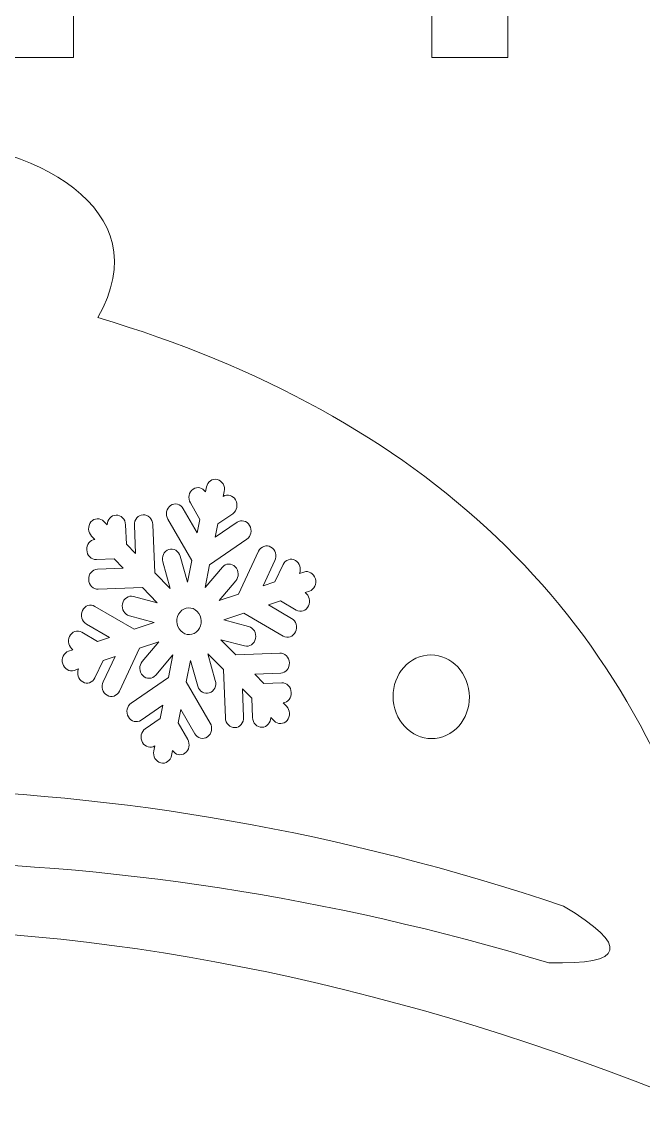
# Model space of a CAD drawing. Header units: centimetres. Extents: x -36.4 to 36.4, y -33.4 to 34.3.
# Drawn here: x 20.07 to 26.61, y -32.71 to -21.13 of the extents above; entities that cross this region are included whole.
import ezdxf

# ---------------------------------------------------------------- set-up
doc = ezdxf.new("R2010")
doc.units = ezdxf.units.CM
doc.header["$MEASUREMENT"] = 0
doc.layers.add('layer 1', color=7, linetype='Continuous')

msp = doc.modelspace()

# ---------------------------------------------------------------- linework, layer by layer
at = {"layer": 'layer 1', "color": 177, "lineweight": 9}
msp.add_open_spline([(-29.8982, -9.902), (-29.8982, -9.902), (-25.95688, -9.902), (-25.95688, -9.902), (-25.95688, -9.902), (-25.95688, -9.902), (-25.95688, -9.302), (-25.95688, -9.302), (-25.95688, -9.302), (-25.95688, -9.302), (-25.15688, -9.302), (-25.15688, -9.302), (-25.15688, -9.302), (-25.15688, -9.302), (-25.15688, -9.902), (-25.15688, -9.902), (-25.15688, -9.902), (-25.15688, -9.902), (-21.38042, -9.902), (-21.38042, -9.902), (-21.38042, -9.902), (-21.38042, -9.902), (-21.38042, -9.302), (-21.38042, -9.302), (-21.38042, -9.302), (-21.38042, -9.302), (-20.58042, -9.302), (-20.58042, -9.302), (-20.58042, -9.302), (-20.58042, -9.302), (-20.58042, -9.902), (-20.58042, -9.902), (-20.58042, -9.902), (-20.58042, -9.902), (-16.80398, -9.902), (-16.80398, -9.902), (-16.80398, -9.902), (-16.80398, -9.902), (-16.80398, -9.302), (-16.80398, -9.302), (-16.80398, -9.302), (-16.80398, -9.302), (-16.00398, -9.302), (-16.00398, -9.302), (-16.00398, -9.302), (-16.00398, -9.302), (-16.00398, -9.902), (-16.00398, -9.902), (-16.00398, -9.902), (-16.00398, -9.902), (-12.22754, -9.902), (-12.22754, -9.902), (-12.22754, -9.902), (-12.22754, -9.902), (-12.22754, -9.302), (-12.22754, -9.302), (-12.22754, -9.302), (-12.22754, -9.302), (-11.42754, -9.302), (-11.42754, -9.302), (-11.42754, -9.302), (-11.42754, -9.302), (-11.42754, -9.902), (-11.42754, -9.902), (-11.42754, -9.902), (-11.42754, -9.902), (-7.6511, -9.902), (-7.6511, -9.902), (-7.6511, -9.902), (-7.6511, -9.902), (-7.6511, -9.302), (-7.6511, -9.302), (-7.6511, -9.302), (-7.6511, -9.302), (-6.8511, -9.302), (-6.8511, -9.302), (-6.8511, -9.302), (-6.8511, -9.302), (-6.8511, -9.902), (-6.8511, -9.902), (-6.8511, -9.902), (-6.8511, -9.902), (-3.07466, -9.902), (-3.07466, -9.902), (-3.07466, -9.902), (-3.07466, -9.902), (-3.07466, -9.302), (-3.07466, -9.302), (-3.07466, -9.302), (-3.07466, -9.302), (-2.27466, -9.302), (-2.27466, -9.302), (-2.27466, -9.302), (-2.27466, -9.302), (-2.27466, -9.902), (-2.27466, -9.902), (-2.27466, -9.902), (-2.27466, -9.902), (1.5018, -9.902), (1.5018, -9.902), (1.5018, -9.902), (1.5018, -9.902), (1.5018, -9.302), (1.5018, -9.302), (1.5018, -9.302), (1.5018, -9.302), (2.3018, -9.302), (2.3018, -9.302), (2.3018, -9.302), (2.3018, -9.302), (2.3018, -9.902), (2.3018, -9.902), (2.3018, -9.902), (2.3018, -9.902), (6.07826, -9.902), (6.07826, -9.902), (6.07826, -9.902), (6.07826, -9.902), (6.07826, -9.302), (6.07826, -9.302), (6.07826, -9.302), (6.07826, -9.302), (6.87826, -9.302), (6.87826, -9.302), (6.87826, -9.302), (6.87826, -9.302), (6.87826, -9.902), (6.87826, -9.902), (6.87826, -9.902), (6.87826, -9.902), (10.65472, -9.902), (10.65472, -9.902), (10.65472, -9.902), (10.65472, -9.902), (10.65472, -9.302), (10.65472, -9.302), (10.65472, -9.302), (10.65472, -9.302), (11.45472, -9.302), (11.45472, -9.302), (11.45472, -9.302), (11.45472, -9.302), (11.45472, -9.902), (11.45472, -9.902), (11.45472, -9.902), (11.45472, -9.902), (15.23116, -9.902), (15.23116, -9.902), (15.23116, -9.902), (15.23116, -9.902), (15.23116, -9.302), (15.23116, -9.302), (15.23116, -9.302), (15.23116, -9.302), (16.03116, -9.302), (16.03116, -9.302), (16.03116, -9.302), (16.03116, -9.302), (16.03116, -9.902), (16.03116, -9.902), (16.03116, -9.902), (16.03116, -9.902), (19.8076, -9.902), (19.8076, -9.902), (19.8076, -9.902), (19.8076, -9.902), (19.8076, -9.302), (19.8076, -9.302), (19.8076, -9.302), (19.8076, -9.302), (20.6076, -9.302), (20.6076, -9.302), (20.6076, -9.302), (20.6076, -9.302), (20.6076, -9.902), (20.6076, -9.902), (20.6076, -9.902), (20.6076, -9.902), (24.38404, -9.902), (24.38404, -9.902), (24.38404, -9.902), (24.38404, -9.902), (24.38404, -9.302), (24.38404, -9.302), (24.38404, -9.302), (24.38404, -9.302), (25.18404, -9.302), (25.18404, -9.302), (25.18404, -9.302), (25.18404, -9.302), (25.18404, -9.902), (25.18404, -9.902), (25.18404, -9.902), (25.18404, -9.902), (28.96048, -9.902), (28.96048, -9.902), (28.96048, -9.902), (28.96048, -9.902), (28.96048, -9.302), (28.96048, -9.302), (28.96048, -9.302), (28.96048, -9.302), (29.76048, -9.302), (29.76048, -9.302), (29.76048, -9.302), (29.76048, -9.302), (29.76048, -9.902), (29.76048, -9.902), (29.76048, -9.902), (29.76048, -9.902), (33.7018, -9.902), (33.7018, -9.902), (33.7018, -9.902), (33.7018, -9.902), (33.7018, -9.302), (33.7018, -9.302), (33.7018, -9.302), (33.7018, -9.302), (34.5018, -9.302), (34.5018, -9.302), (34.5018, -9.302), (34.5018, -13.36866), (34.5018, -17.43534), (34.5018, -21.502), (34.5018, -21.502), (34.5018, -21.502), (33.7018, -21.502), (33.7018, -21.502), (33.7018, -21.502), (33.7018, -21.502), (33.7018, -20.902), (33.7018, -20.902), (33.7018, -20.902), (33.7018, -20.902), (29.76048, -20.902), (29.76048, -20.902), (29.76048, -20.902), (29.76048, -20.902), (29.76048, -21.502), (29.76048, -21.502), (29.76048, -21.502), (29.76048, -21.502), (28.96048, -21.502), (28.96048, -21.502), (28.96048, -21.502), (28.96048, -21.502), (28.96048, -20.902), (28.96048, -20.902), (28.96048, -20.902), (28.96048, -20.902), (25.18404, -20.902), (25.18404, -20.902), (25.18404, -20.902), (25.18404, -20.902), (25.18404, -21.502), (25.18404, -21.502), (25.18404, -21.502), (25.18404, -21.502), (24.38404, -21.502), (24.38404, -21.502), (24.38404, -21.502), (24.38404, -21.502), (24.38404, -20.902), (24.38404, -20.902), (24.38404, -20.902), (24.38404, -20.902), (20.6076, -20.902), (20.6076, -20.902), (20.6076, -20.902), (20.6076, -20.902), (20.6076, -21.502), (20.6076, -21.502), (20.6076, -21.502), (20.6076, -21.502), (19.8076, -21.502), (19.8076, -21.502), (19.8076, -21.502), (19.8076, -21.502), (19.8076, -20.902), (19.8076, -20.902), (19.8076, -20.902), (19.8076, -20.902), (16.03116, -20.902), (16.03116, -20.902), (16.03116, -20.902), (16.03116, -20.902), (16.03116, -21.502), (16.03116, -21.502), (16.03116, -21.502), (16.03116, -21.502), (15.23116, -21.502), (15.23116, -21.502), (15.23116, -21.502), (15.23116, -21.502), (15.23116, -20.902), (15.23116, -20.902), (15.23116, -20.902), (15.23116, -20.902), (11.45472, -20.902), (11.45472, -20.902), (11.45472, -20.902), (11.45472, -20.902), (11.45472, -21.502), (11.45472, -21.502), (11.45472, -21.502), (11.45472, -21.502), (10.65472, -21.502), (10.65472, -21.502), (10.65472, -21.502), (10.65472, -21.502), (10.65472, -20.902), (10.65472, -20.902), (10.65472, -20.902), (10.65472, -20.902), (6.87826, -20.902), (6.87826, -20.902), (6.87826, -20.902), (6.87826, -20.902), (6.87826, -21.502), (6.87826, -21.502), (6.87826, -21.502), (6.87826, -21.502), (6.07826, -21.502), (6.07826, -21.502), (6.07826, -21.502), (6.07826, -21.502), (6.07826, -20.902), (6.07826, -20.902), (6.07826, -20.902), (6.07826, -20.902), (2.3018, -20.902), (2.3018, -20.902), (2.3018, -20.902), (2.3018, -20.902), (2.3018, -21.502), (2.3018, -21.502), (2.3018, -21.502), (2.3018, -21.502), (1.5018, -21.502), (1.5018, -21.502), (1.5018, -21.502), (1.5018, -21.502), (1.5018, -20.902), (1.5018, -20.902), (1.5018, -20.902), (1.5018, -20.902), (-2.27466, -20.902), (-2.27466, -20.902), (-2.27466, -20.902), (-2.27466, -20.902), (-2.27466, -21.502), (-2.27466, -21.502), (-2.27466, -21.502), (-2.27466, -21.502), (-3.07466, -21.502), (-3.07466, -21.502), (-3.07466, -21.502), (-3.07466, -21.502), (-3.07466, -20.902), (-3.07466, -20.902), (-3.07466, -20.902), (-3.07466, -20.902), (-6.8511, -20.902), (-6.8511, -20.902), (-6.8511, -20.902), (-6.8511, -20.902), (-6.8511, -21.502), (-6.8511, -21.502), (-6.8511, -21.502), (-6.8511, -21.502), (-7.6511, -21.502), (-7.6511, -21.502), (-7.6511, -21.502), (-7.6511, -21.502), (-7.6511, -20.902), (-7.6511, -20.902), (-7.6511, -20.902), (-7.6511, -20.902), (-11.42754, -20.902), (-11.42754, -20.902), (-11.42754, -20.902), (-11.42754, -20.902), (-11.42754, -21.502), (-11.42754, -21.502), (-11.42754, -21.502), (-11.42754, -21.502), (-12.22754, -21.502), (-12.22754, -21.502), (-12.22754, -21.502), (-12.22754, -21.502), (-12.22754, -20.902), (-12.22754, -20.902), (-12.22754, -20.902), (-12.22754, -20.902), (-16.00398, -20.902), (-16.00398, -20.902), (-16.00398, -20.902), (-16.00398, -20.902), (-16.00398, -21.502), (-16.00398, -21.502), (-16.00398, -21.502), (-16.00398, -21.502), (-16.80398, -21.502), (-16.80398, -21.502), (-16.80398, -21.502), (-16.80398, -21.502), (-16.80398, -20.902), (-16.80398, -20.902), (-16.80398, -20.902), (-16.80398, -20.902), (-20.58042, -20.902), (-20.58042, -20.902), (-20.58042, -20.902), (-20.58042, -20.902), (-20.58042, -21.502), (-20.58042, -21.502), (-20.58042, -21.502), (-20.58042, -21.502), (-21.38042, -21.502), (-21.38042, -21.502), (-21.38042, -21.502), (-21.38042, -21.502), (-21.38042, -20.902), (-21.38042, -20.902), (-21.38042, -20.902), (-21.38042, -20.902), (-25.15688, -20.902), (-25.15688, -20.902), (-25.15688, -20.902), (-25.15688, -20.902), (-25.15688, -21.502), (-25.15688, -21.502), (-25.15688, -21.502), (-25.15688, -21.502), (-25.95688, -21.502), (-25.95688, -21.502), (-25.95688, -21.502), (-25.95688, -21.502), (-25.95688, -20.902), (-25.95688, -20.902), (-25.95688, -20.902), (-25.95688, -20.902), (-29.8982, -20.902), (-29.8982, -20.902), (-29.8982, -20.902), (-29.8982, -20.902), (-29.8982, -21.502), (-29.8982, -21.502), (-29.8982, -21.502), (-29.8982, -21.502), (-30.6982, -21.502), (-30.6982, -21.502), (-30.6982, -21.502), (-30.6982, -17.43534), (-30.6982, -13.36866), (-30.6982, -9.302), (-30.6982, -9.302), (-30.6982, -9.302), (-29.8982, -9.302), (-29.8982, -9.302), (-29.8982, -9.302), (-29.8982, -9.302), (-29.8982, -9.902), (-29.8982, -9.902)], degree=3, knots=[0, 0, 0, 0, 0.00854701, 0.00854701, 0.00854701, 0.00854701, 0.01709402, 0.01709402, 0.01709402, 0.01709402, 0.02564103, 0.02564103, 0.02564103, 0.02564103, 0.03418803, 0.03418803, 0.03418803, 0.03418803, 0.04273504, 0.04273504, 0.04273504, 0.04273504, 0.05128205, 0.05128205, 0.05128205, 0.05128205, 0.05982906, 0.05982906, 0.05982906, 0.05982906, 0.06837607, 0.06837607, 0.06837607, 0.06837607, 0.07692308, 0.07692308, 0.07692308, 0.07692308, 0.08547009, 0.08547009, 0.08547009, 0.08547009, 0.09401709, 0.09401709, 0.09401709, 0.09401709, 0.1025641, 0.1025641, 0.1025641, 0.1025641, 0.11111111, 0.11111111, 0.11111111, 0.11111111, 0.11965812, 0.11965812, 0.11965812, 0.11965812, 0.12820513, 0.12820513, 0.12820513, 0.12820513, 0.13675214, 0.13675214, 0.13675214, 0.13675214, 0.14529915, 0.14529915, 0.14529915, 0.14529915, 0.15384615, 0.15384615, 0.15384615, 0.15384615, 0.16239316, 0.16239316, 0.16239316, 0.16239316, 0.17094017, 0.17094017, 0.17094017, 0.17094017, 0.17948718, 0.17948718, 0.17948718, 0.17948718, 0.18803419, 0.18803419, 0.18803419, 0.18803419, 0.1965812, 0.1965812, 0.1965812, 0.1965812, 0.20512821, 0.20512821, 0.20512821, 0.20512821, 0.21367521, 0.21367521, 0.21367521, 0.21367521, 0.22222222, 0.22222222, 0.22222222, 0.22222222, 0.23076923, 0.23076923, 0.23076923, 0.23076923, 0.23931624, 0.23931624, 0.23931624, 0.23931624, 0.24786325, 0.24786325, 0.24786325, 0.24786325, 0.25641026, 0.25641026, 0.25641026, 0.25641026, 0.26495726, 0.26495726, 0.26495726, 0.26495726, 0.27350427, 0.27350427, 0.27350427, 0.27350427, 0.28205128, 0.28205128, 0.28205128, 0.28205128, 0.29059829, 0.29059829, 0.29059829, 0.29059829, 0.2991453, 0.2991453, 0.2991453, 0.2991453, 0.30769231, 0.30769231, 0.30769231, 0.30769231, 0.31623932, 0.31623932, 0.31623932, 0.31623932, 0.32478632, 0.32478632, 0.32478632, 0.32478632, 0.33333333, 0.33333333, 0.33333333, 0.33333333, 0.34188034, 0.34188034, 0.34188034, 0.34188034, 0.35042735, 0.35042735, 0.35042735, 0.35042735, 0.35897436, 0.35897436, 0.35897436, 0.35897436, 0.36752137, 0.36752137, 0.36752137, 0.36752137, 0.37606838, 0.37606838, 0.37606838, 0.37606838, 0.38461538, 0.38461538, 0.38461538, 0.38461538, 0.39316239, 0.39316239, 0.39316239, 0.39316239, 0.4017094, 0.4017094, 0.4017094, 0.4017094, 0.41025641, 0.41025641, 0.41025641, 0.41025641, 0.41880342, 0.41880342, 0.41880342, 0.41880342, 0.42735043, 0.42735043, 0.42735043, 0.42735043, 0.43589744, 0.43589744, 0.43589744, 0.43589744, 0.44444444, 0.44444444, 0.44444444, 0.44444444, 0.45299145, 0.45299145, 0.45299145, 0.45299145, 0.46153846, 0.46153846, 0.46153846, 0.46153846, 0.47008547, 0.47008547, 0.47008547, 0.47008547, 0.47863248, 0.47863248, 0.47863248, 0.47863248, 0.48717949, 0.48717949, 0.48717949, 0.48717949, 0.4957265, 0.4957265, 0.4957265, 0.4957265, 0.5042735, 0.5042735, 0.5042735, 0.5042735, 0.51282051, 0.51282051, 0.51282051, 0.51282051, 0.52136752, 0.52136752, 0.52136752, 0.52136752, 0.52991453, 0.52991453, 0.52991453, 0.52991453, 0.53846154, 0.53846154, 0.53846154, 0.53846154, 0.54700855, 0.54700855, 0.54700855, 0.54700855, 0.55555556, 0.55555556, 0.55555556, 0.55555556, 0.56410256, 0.56410256, 0.56410256, 0.56410256, 0.57264957, 0.57264957, 0.57264957, 0.57264957, 0.58119658, 0.58119658, 0.58119658, 0.58119658, 0.58974359, 0.58974359, 0.58974359, 0.58974359, 0.5982906, 0.5982906, 0.5982906, 0.5982906, 0.60683761, 0.60683761, 0.60683761, 0.60683761, 0.61538462, 0.61538462, 0.61538462, 0.61538462, 0.62393162, 0.62393162, 0.62393162, 0.62393162, 0.63247863, 0.63247863, 0.63247863, 0.63247863, 0.64102564, 0.64102564, 0.64102564, 0.64102564, 0.64957265, 0.64957265, 0.64957265, 0.64957265, 0.65811966, 0.65811966, 0.65811966, 0.65811966, 0.66666667, 0.66666667, 0.66666667, 0.66666667, 0.67521368, 0.67521368, 0.67521368, 0.67521368, 0.68376068, 0.68376068, 0.68376068, 0.68376068, 0.69230769, 0.69230769, 0.69230769, 0.69230769, 0.7008547, 0.7008547, 0.7008547, 0.7008547, 0.70940171, 0.70940171, 0.70940171, 0.70940171, 0.71794872, 0.71794872, 0.71794872, 0.71794872, 0.72649573, 0.72649573, 0.72649573, 0.72649573, 0.73504274, 0.73504274, 0.73504274, 0.73504274, 0.74358974, 0.74358974, 0.74358974, 0.74358974, 0.75213675, 0.75213675, 0.75213675, 0.75213675, 0.76068376, 0.76068376, 0.76068376, 0.76068376, 0.76923077, 0.76923077, 0.76923077, 0.76923077, 0.77777778, 0.77777778, 0.77777778, 0.77777778, 0.78632479, 0.78632479, 0.78632479, 0.78632479, 0.79487179, 0.79487179, 0.79487179, 0.79487179, 0.8034188, 0.8034188, 0.8034188, 0.8034188, 0.81196581, 0.81196581, 0.81196581, 0.81196581, 0.82051282, 0.82051282, 0.82051282, 0.82051282, 0.82905983, 0.82905983, 0.82905983, 0.82905983, 0.83760684, 0.83760684, 0.83760684, 0.83760684, 0.84615385, 0.84615385, 0.84615385, 0.84615385, 0.85470085, 0.85470085, 0.85470085, 0.85470085, 0.86324786, 0.86324786, 0.86324786, 0.86324786, 0.87179487, 0.87179487, 0.87179487, 0.87179487, 0.88034188, 0.88034188, 0.88034188, 0.88034188, 0.88888889, 0.88888889, 0.88888889, 0.88888889, 0.8974359, 0.8974359, 0.8974359, 0.8974359, 0.90598291, 0.90598291, 0.90598291, 0.90598291, 0.91452991, 0.91452991, 0.91452991, 0.91452991, 0.92307692, 0.92307692, 0.92307692, 0.92307692, 0.93162393, 0.93162393, 0.93162393, 0.93162393, 0.94017094, 0.94017094, 0.94017094, 0.94017094, 0.94871795, 0.94871795, 0.94871795, 0.94871795, 0.95726496, 0.95726496, 0.95726496, 0.95726496, 0.96581197, 0.96581197, 0.96581197, 0.96581197, 0.97435897, 0.97435897, 0.97435897, 0.97435897, 0.98290598, 0.98290598, 0.98290598, 0.98290598, 1, 1, 1, 1], dxfattribs=at)
at = {"layer": 'layer 1', "color": 142, "lineweight": 9}
msp.add_open_spline([(20.86572, -24.24061), (24.30821, -25.27016), (26.46335, -27.32393), (27.33113, -30.4019), (27.33113, -30.4019), (27.99194, -30.23263), (28.38362, -30.57718), (28.50618, -31.43558), (28.50618, -31.43558), (28.49981, -32.31963), (28.12189, -32.7144), (27.3724, -32.61983), (27.3724, -32.61983), (21.33841, -30.1121), (15.6844, -30.02538), (10.41044, -32.35966), (10.41044, -32.35966), (9.41864, -32.44391), (8.95428, -32.00594), (9.01728, -31.04578), (9.01728, -31.04578), (8.98377, -30.27779), (9.3195, -29.87082), (10.02446, -29.8249), (10.02446, -29.8249), (11.05845, -27.01773), (13.23844, -25.13109), (16.56442, -24.16495), (16.56442, -24.16495), (15.61531, -21.49177), (22.17536, -21.92974), (20.86572, -24.24061)], degree=3, knots=[0, 0, 0, 0, 0.11111111, 0.11111111, 0.11111111, 0.11111111, 0.22222222, 0.22222222, 0.22222222, 0.22222222, 0.33333333, 0.33333333, 0.33333333, 0.33333333, 0.44444444, 0.44444444, 0.44444444, 0.44444444, 0.55555556, 0.55555556, 0.55555556, 0.55555556, 0.66666667, 0.66666667, 0.66666667, 0.66666667, 0.77777778, 0.77777778, 0.77777778, 0.77777778, 1, 1, 1, 1], dxfattribs=at)
at = {"layer": 'layer 1', "color": 7, "lineweight": 9}
for points, knots in [([(21.2629, -26.72622), (21.2629, -26.72622), (21.25051, -26.42658), (21.25051, -26.42658), (21.25051, -26.42658), (21.2481, -26.36842), (21.28936, -26.31941), (21.34235, -26.31747), (21.34235, -26.31747), (21.39535, -26.31552), (21.44053, -26.36136), (21.44293, -26.41952), (21.44293, -26.41952), (21.44293, -26.41952), (21.46404, -26.92975), (21.46404, -26.92975), (21.46404, -26.92975), (21.46404, -26.92975), (21.62804, -27.09571), (21.62804, -27.09571), (21.62804, -27.09571), (21.62804, -27.09571), (21.54861, -26.81493), (21.54861, -26.81493), (21.54861, -26.81493), (21.53284, -26.75916), (21.56128, -26.70013), (21.61192, -26.68349), (21.61192, -26.68349), (21.66258, -26.66686), (21.71674, -26.69876), (21.73252, -26.75451), (21.73252, -26.75451), (21.73252, -26.75451), (21.80935, -27.02609), (21.80935, -27.02609), (21.80935, -27.02609), (21.80935, -27.02609), (21.85484, -26.79827), (21.85484, -26.79827), (21.85484, -26.79827), (21.85484, -26.79827), (21.60302, -26.36568), (21.60302, -26.36568), (21.60302, -26.36568), (21.57431, -26.31637), (21.58729, -26.25096), (21.6319, -26.22006), (21.6319, -26.22006), (21.67652, -26.18917), (21.73631, -26.20418), (21.76501, -26.25349), (21.76501, -26.25349), (21.76501, -26.25349), (21.9129, -26.50753), (21.9129, -26.50753), (21.9129, -26.50753), (21.9129, -26.50753), (21.94097, -26.36696), (21.94097, -26.36696), (21.94097, -26.36696), (21.94097, -26.36696), (21.83993, -26.19339), (21.83993, -26.19339), (21.83993, -26.19339), (21.81123, -26.1441), (21.8242, -26.07867), (21.86882, -26.04778), (21.86882, -26.04778), (21.91194, -26.0179), (21.96929, -26.03095), (21.99899, -26.07644), (21.99899, -26.07644), (21.99899, -26.07644), (22.0093, -26.02482), (22.0093, -26.02482), (22.0093, -26.02482), (22.02062, -25.96813), (22.07212, -25.93257), (22.12394, -25.94567), (22.12394, -25.94567), (22.17577, -25.95877), (22.2088, -26.01568), (22.19748, -26.07238), (22.19748, -26.07238), (22.19748, -26.07238), (22.18717, -26.12398), (22.18717, -26.12398), (22.18717, -26.12398), (22.23131, -26.09716), (22.2881, -26.11294), (22.31573, -26.16069), (22.31573, -26.16069), (22.34432, -26.21009), (22.33117, -26.27546), (22.28649, -26.30622), (22.28649, -26.30622), (22.28649, -26.30622), (22.12915, -26.41451), (22.12915, -26.41451), (22.12915, -26.41451), (22.12915, -26.41451), (22.10108, -26.55509), (22.10108, -26.55509), (22.10108, -26.55509), (22.10108, -26.55509), (22.33137, -26.39659), (22.33137, -26.39659), (22.33137, -26.39659), (22.37605, -26.36583), (22.43581, -26.38103), (22.46439, -26.43042), (22.46439, -26.43042), (22.49297, -26.47981), (22.47983, -26.54518), (22.43513, -26.57594), (22.43513, -26.57594), (22.43513, -26.57594), (22.04302, -26.84582), (22.04302, -26.84582), (22.04302, -26.84582), (22.04302, -26.84582), (21.99568, -27.08289), (21.99568, -27.08289), (21.99568, -27.08289), (21.99568, -27.08289), (22.17686, -26.86994), (22.17686, -26.86994), (22.17686, -26.86994), (22.21284, -26.82765), (22.27398, -26.82577), (22.31295, -26.86573), (22.31295, -26.86573), (22.35194, -26.9057), (22.35439, -26.97279), (22.31842, -27.01507), (22.31842, -27.01507), (22.31842, -27.01507), (22.1432, -27.22102), (22.1432, -27.22102), (22.1432, -27.22102), (22.1432, -27.22102), (22.34629, -27.15269), (22.34629, -27.15269), (22.34629, -27.15269), (22.34629, -27.15269), (22.55935, -26.70164), (22.55935, -26.70164), (22.55935, -26.70164), (22.58364, -26.65023), (22.64191, -26.63053), (22.68907, -26.65777), (22.68907, -26.65777), (22.73623, -26.68503), (22.75489, -26.74919), (22.73062, -26.8006), (22.73062, -26.8006), (22.73062, -26.8006), (22.6055, -27.06548), (22.6055, -27.06548), (22.6055, -27.06548), (22.6055, -27.06548), (22.73082, -27.02331), (22.73082, -27.02331), (22.73082, -27.02331), (22.73082, -27.02331), (22.81631, -26.84234), (22.81631, -26.84234), (22.81631, -26.84234), (22.84059, -26.79093), (22.89886, -26.77123), (22.94603, -26.79849), (22.94603, -26.79849), (22.99163, -26.82483), (23.01059, -26.88569), (22.98982, -26.93617), (22.98982, -26.93617), (22.98982, -26.93617), (23.03582, -26.92069), (23.03582, -26.92069), (23.03582, -26.92069), (23.08636, -26.90369), (23.14073, -26.93521), (23.15683, -26.99085), (23.15683, -26.99085), (23.17294, -27.04649), (23.14485, -27.10575), (23.09431, -27.12275), (23.09431, -27.12275), (23.09431, -27.12275), (23.04831, -27.13823), (23.04831, -27.13823), (23.04831, -27.13823), (23.09202, -27.16702), (23.10854, -27.22871), (23.08493, -27.27835), (23.08493, -27.27835), (23.06052, -27.32968), (23.0022, -27.34921), (22.95509, -27.32182), (22.95509, -27.32182), (22.95509, -27.32182), (22.78929, -27.22538), (22.78929, -27.22538), (22.78929, -27.22538), (22.78929, -27.22538), (22.66398, -27.26754), (22.66398, -27.26754), (22.66398, -27.26754), (22.66398, -27.26754), (22.90664, -27.40869), (22.90664, -27.40869), (22.90664, -27.40869), (22.95373, -27.43609), (22.97223, -27.5003), (22.94782, -27.55164), (22.94782, -27.55164), (22.92341, -27.60297), (22.86508, -27.6225), (22.81798, -27.5951), (22.81798, -27.5951), (22.81798, -27.5951), (22.40478, -27.35475), (22.40478, -27.35475), (22.40478, -27.35475), (22.40478, -27.35475), (22.19343, -27.42586), (22.19343, -27.42586), (22.19343, -27.42586), (22.19343, -27.42586), (22.45404, -27.49369), (22.45404, -27.49369), (22.45404, -27.49369), (22.50578, -27.50717), (22.53848, -27.56432), (22.52682, -27.62092), (22.52682, -27.62092), (22.51515, -27.67753), (22.46343, -27.71271), (22.41168, -27.69924), (22.41168, -27.69924), (22.41168, -27.69924), (22.15962, -27.63363), (22.15962, -27.63363), (22.15962, -27.63363), (22.15962, -27.63363), (22.31724, -27.79312), (22.31724, -27.79312), (22.31724, -27.79312), (22.31724, -27.79312), (22.78213, -27.77466), (22.78213, -27.77466), (22.78213, -27.77466), (22.83513, -27.77256), (22.88042, -27.81826), (22.88297, -27.8764), (22.88297, -27.8764), (22.88552, -27.93456), (22.84439, -27.9837), (22.79141, -27.9858), (22.79141, -27.9858), (22.79141, -27.9858), (22.51838, -27.99665), (22.51838, -27.99665), (22.51838, -27.99665), (22.51838, -27.99665), (22.61563, -28.09506), (22.61563, -28.09506), (22.61563, -28.09506), (22.61563, -28.09506), (22.80215, -28.08764), (22.80215, -28.08764), (22.80215, -28.08764), (22.85515, -28.08554), (22.90044, -28.13124), (22.90299, -28.18938), (22.90299, -28.18938), (22.90546, -28.24563), (22.86707, -28.29344), (22.81662, -28.29843), (22.81662, -28.29843), (22.81662, -28.29843), (22.85233, -28.33456), (22.85233, -28.33456), (22.85233, -28.33456), (22.89155, -28.37425), (22.89441, -28.44132), (22.85869, -28.48387), (22.85869, -28.48387), (22.82297, -28.52642), (22.76186, -28.52875), (22.72264, -28.48907), (22.72264, -28.48907), (22.72264, -28.48907), (22.68693, -28.45293), (22.68693, -28.45293), (22.68693, -28.45293), (22.6865, -28.50856), (22.64621, -28.55445), (22.59498, -28.55633), (22.59498, -28.55633), (22.54198, -28.55827), (22.4968, -28.51242), (22.4944, -28.45428), (22.4944, -28.45428), (22.4944, -28.45428), (22.48594, -28.24956), (22.48594, -28.24956), (22.48594, -28.24956), (22.48594, -28.24956), (22.38868, -28.15115), (22.38868, -28.15115), (22.38868, -28.15115), (22.38868, -28.15115), (22.40107, -28.45078), (22.40107, -28.45078), (22.40107, -28.45078), (22.40348, -28.50894), (22.36222, -28.55795), (22.30923, -28.5599), (22.30923, -28.5599), (22.25623, -28.56184), (22.21105, -28.516), (22.20865, -28.45784), (22.20865, -28.45784), (22.20865, -28.45784), (22.18755, -27.94762), (22.18755, -27.94762), (22.18755, -27.94762), (22.18755, -27.94762), (22.02356, -27.78168), (22.02356, -27.78168), (22.02356, -27.78168), (22.02356, -27.78168), (22.10298, -28.06244), (22.10298, -28.06244), (22.10298, -28.06244), (22.11875, -28.11821), (22.0903, -28.17725), (22.03966, -28.19389), (22.03966, -28.19389), (21.98901, -28.21052), (21.93484, -28.17861), (21.91906, -28.12287), (21.91906, -28.12287), (21.91906, -28.12287), (21.84223, -27.85129), (21.84223, -27.85129), (21.84223, -27.85129), (21.84223, -27.85129), (21.79674, -28.0791), (21.79674, -28.0791), (21.79674, -28.0791), (21.79674, -28.0791), (22.04857, -28.5117), (22.04857, -28.5117), (22.04857, -28.5117), (22.07727, -28.56101), (22.0643, -28.62642), (22.01968, -28.65731), (22.01968, -28.65731), (21.97507, -28.68821), (21.91528, -28.6732), (21.88657, -28.62389), (21.88657, -28.62389), (21.88657, -28.62389), (21.73868, -28.36983), (21.73868, -28.36983), (21.73868, -28.36983), (21.73868, -28.36983), (21.71061, -28.5104), (21.71061, -28.5104), (21.71061, -28.5104), (21.71061, -28.5104), (21.81166, -28.68399), (21.81166, -28.68399), (21.81166, -28.68399), (21.84036, -28.7333), (21.82738, -28.7987), (21.78277, -28.8296), (21.78277, -28.8296), (21.73963, -28.85948), (21.68229, -28.84643), (21.65259, -28.80094), (21.65259, -28.80094), (21.65259, -28.80094), (21.64229, -28.85255), (21.64229, -28.85255), (21.64229, -28.85255), (21.63096, -28.90925), (21.57947, -28.9448), (21.52764, -28.9317), (21.52764, -28.9317), (21.47581, -28.91861), (21.44278, -28.86169), (21.4541, -28.805), (21.4541, -28.805), (21.4541, -28.805), (21.46441, -28.75338), (21.46441, -28.75338), (21.46441, -28.75338), (21.42027, -28.78021), (21.36348, -28.76442), (21.33585, -28.71667), (21.33585, -28.71667), (21.30726, -28.66727), (21.3204, -28.6019), (21.36509, -28.57114), (21.36509, -28.57114), (21.36509, -28.57114), (21.52243, -28.46285), (21.52243, -28.46285), (21.52243, -28.46285), (21.52243, -28.46285), (21.55049, -28.3223), (21.55049, -28.3223), (21.55049, -28.3223), (21.55049, -28.3223), (21.32022, -28.48079), (21.32022, -28.48079), (21.32022, -28.48079), (21.27553, -28.51155), (21.21578, -28.49635), (21.18719, -28.44695), (21.18719, -28.44695), (21.15861, -28.39757), (21.17175, -28.3322), (21.21645, -28.30144), (21.21645, -28.30144), (21.21645, -28.30144), (21.60855, -28.03156), (21.60855, -28.03156), (21.60855, -28.03156), (21.60855, -28.03156), (21.6559, -27.79448), (21.6559, -27.79448), (21.6559, -27.79448), (21.6559, -27.79448), (21.47473, -28.00743), (21.47473, -28.00743), (21.47473, -28.00743), (21.43875, -28.04973), (21.3776, -28.05161), (21.33863, -28.01165), (21.33863, -28.01165), (21.29964, -27.97168), (21.29719, -27.90458), (21.33316, -27.86231), (21.33316, -27.86231), (21.33316, -27.86231), (21.50841, -27.65633), (21.50841, -27.65633), (21.50841, -27.65633), (21.50841, -27.65633), (21.30529, -27.72467), (21.30529, -27.72467), (21.30529, -27.72467), (21.30529, -27.72467), (21.09224, -28.17574), (21.09224, -28.17574), (21.09224, -28.17574), (21.06795, -28.22715), (21.00967, -28.24685), (20.96251, -28.2196), (20.96251, -28.2196), (20.91535, -28.19234), (20.89669, -28.12819), (20.92097, -28.07678), (20.92097, -28.07678), (20.92097, -28.07678), (21.04609, -27.81188), (21.04609, -27.81188), (21.04609, -27.81188), (21.04609, -27.81188), (20.92078, -27.85404), (20.92078, -27.85404), (20.92078, -27.85404), (20.92078, -27.85404), (20.83528, -28.03503), (20.83528, -28.03503), (20.83528, -28.03503), (20.81099, -28.08644), (20.75272, -28.10614), (20.70556, -28.0789), (20.70556, -28.0789), (20.65995, -28.05254), (20.64099, -27.99167), (20.66176, -27.94119), (20.66176, -27.94119), (20.66176, -27.94119), (20.61576, -27.95667), (20.61576, -27.95667), (20.61576, -27.95667), (20.56522, -27.97367), (20.51085, -27.94215), (20.49475, -27.88651), (20.49475, -27.88651), (20.47864, -27.83088), (20.50673, -27.77161), (20.55727, -27.75461), (20.55727, -27.75461), (20.55727, -27.75461), (20.60327, -27.73913), (20.60327, -27.73913), (20.60327, -27.73913), (20.55957, -27.71034), (20.54305, -27.64866), (20.56666, -27.59902), (20.56666, -27.59902), (20.59108, -27.54769), (20.6494, -27.52816), (20.6965, -27.55556), (20.6965, -27.55556), (20.6965, -27.55556), (20.86229, -27.65198), (20.86229, -27.65198), (20.86229, -27.65198), (20.86229, -27.65198), (20.98759, -27.60983), (20.98759, -27.60983), (20.98759, -27.60983), (20.98759, -27.60983), (20.74494, -27.46868), (20.74494, -27.46868), (20.74494, -27.46868), (20.69785, -27.44129), (20.67935, -27.37708), (20.70376, -27.32574), (20.70376, -27.32574), (20.72818, -27.27441), (20.7865, -27.25488), (20.8336, -27.28227), (20.8336, -27.28227), (20.8336, -27.28227), (21.2468, -27.52261), (21.2468, -27.52261), (21.2468, -27.52261), (21.2468, -27.52261), (21.45813, -27.45151), (21.45813, -27.45151), (21.45813, -27.45151), (21.45813, -27.45151), (21.19754, -27.38367), (21.19754, -27.38367), (21.19754, -27.38367), (21.1458, -27.37019), (21.1131, -27.31304), (21.12476, -27.25644), (21.12476, -27.25644), (21.13643, -27.19983), (21.18815, -27.16465), (21.2399, -27.17812), (21.2399, -27.17812), (21.2399, -27.17812), (21.49195, -27.24375), (21.49195, -27.24375), (21.49195, -27.24375), (21.49195, -27.24375), (21.33433, -27.08426), (21.33433, -27.08426), (21.33433, -27.08426), (21.33433, -27.08426), (20.86947, -27.10271), (20.86947, -27.10271), (20.86947, -27.10271), (20.81647, -27.10482), (20.77117, -27.05911), (20.76863, -27.00097), (20.76863, -27.00097), (20.76608, -26.94281), (20.80721, -26.89367), (20.86019, -26.89157), (20.86019, -26.89157), (20.86019, -26.89157), (21.13321, -26.88073), (21.13321, -26.88073), (21.13321, -26.88073), (21.13321, -26.88073), (21.03596, -26.78232), (21.03596, -26.78232), (21.03596, -26.78232), (21.03596, -26.78232), (20.84941, -26.78973), (20.84941, -26.78973), (20.84941, -26.78973), (20.79643, -26.79183), (20.75114, -26.74612), (20.74859, -26.68796), (20.74859, -26.68796), (20.74612, -26.63174), (20.7845, -26.58394), (20.83496, -26.57893), (20.83496, -26.57893), (20.83496, -26.57893), (20.79926, -26.54281), (20.79926, -26.54281), (20.79926, -26.54281), (20.76003, -26.50313), (20.75718, -26.43606), (20.79289, -26.39351), (20.79289, -26.39351), (20.82861, -26.35095), (20.88972, -26.34862), (20.92895, -26.38831), (20.92895, -26.38831), (20.92895, -26.38831), (20.96466, -26.42444), (20.96466, -26.42444), (20.96466, -26.42444), (20.96507, -26.36882), (21.00534, -26.32292), (21.0566, -26.32103), (21.0566, -26.32103), (21.1096, -26.31909), (21.15477, -26.36493), (21.15718, -26.42309), (21.15718, -26.42309), (21.15718, -26.42309), (21.16565, -26.62782), (21.16565, -26.62782), (21.16565, -26.62782), (21.16565, -26.62782), (21.2629, -26.72622), (21.2629, -26.72622)], [0, 0, 0, 0, 0.00636943, 0.00636943, 0.00636943, 0.00636943, 0.01273885, 0.01273885, 0.01273885, 0.01273885, 0.01910828, 0.01910828, 0.01910828, 0.01910828, 0.02547771, 0.02547771, 0.02547771, 0.02547771, 0.03184713, 0.03184713, 0.03184713, 0.03184713, 0.03821656, 0.03821656, 0.03821656, 0.03821656, 0.04458599, 0.04458599, 0.04458599, 0.04458599, 0.05095541, 0.05095541, 0.05095541, 0.05095541, 0.05732484, 0.05732484, 0.05732484, 0.05732484, 0.06369427, 0.06369427, 0.06369427, 0.06369427, 0.07006369, 0.07006369, 0.07006369, 0.07006369, 0.07643312, 0.07643312, 0.07643312, 0.07643312, 0.08280255, 0.08280255, 0.08280255, 0.08280255, 0.08917197, 0.08917197, 0.08917197, 0.08917197, 0.0955414, 0.0955414, 0.0955414, 0.0955414, 0.10191083, 0.10191083, 0.10191083, 0.10191083, 0.10828025, 0.10828025, 0.10828025, 0.10828025, 0.11464968, 0.11464968, 0.11464968, 0.11464968, 0.12101911, 0.12101911, 0.12101911, 0.12101911, 0.12738854, 0.12738854, 0.12738854, 0.12738854, 0.13375796, 0.13375796, 0.13375796, 0.13375796, 0.14012739, 0.14012739, 0.14012739, 0.14012739, 0.14649682, 0.14649682, 0.14649682, 0.14649682, 0.15286624, 0.15286624, 0.15286624, 0.15286624, 0.15923567, 0.15923567, 0.15923567, 0.15923567, 0.1656051, 0.1656051, 0.1656051, 0.1656051, 0.17197452, 0.17197452, 0.17197452, 0.17197452, 0.17834395, 0.17834395, 0.17834395, 0.17834395, 0.18471338, 0.18471338, 0.18471338, 0.18471338, 0.1910828, 0.1910828, 0.1910828, 0.1910828, 0.19745223, 0.19745223, 0.19745223, 0.19745223, 0.20382166, 0.20382166, 0.20382166, 0.20382166, 0.21019108, 0.21019108, 0.21019108, 0.21019108, 0.21656051, 0.21656051, 0.21656051, 0.21656051, 0.22292994, 0.22292994, 0.22292994, 0.22292994, 0.22929936, 0.22929936, 0.22929936, 0.22929936, 0.23566879, 0.23566879, 0.23566879, 0.23566879, 0.24203822, 0.24203822, 0.24203822, 0.24203822, 0.24840764, 0.24840764, 0.24840764, 0.24840764, 0.25477707, 0.25477707, 0.25477707, 0.25477707, 0.2611465, 0.2611465, 0.2611465, 0.2611465, 0.26751592, 0.26751592, 0.26751592, 0.26751592, 0.27388535, 0.27388535, 0.27388535, 0.27388535, 0.28025478, 0.28025478, 0.28025478, 0.28025478, 0.2866242, 0.2866242, 0.2866242, 0.2866242, 0.29299363, 0.29299363, 0.29299363, 0.29299363, 0.29936306, 0.29936306, 0.29936306, 0.29936306, 0.30573248, 0.30573248, 0.30573248, 0.30573248, 0.31210191, 0.31210191, 0.31210191, 0.31210191, 0.31847134, 0.31847134, 0.31847134, 0.31847134, 0.32484076, 0.32484076, 0.32484076, 0.32484076, 0.33121019, 0.33121019, 0.33121019, 0.33121019, 0.33757962, 0.33757962, 0.33757962, 0.33757962, 0.34394904, 0.34394904, 0.34394904, 0.34394904, 0.35031847, 0.35031847, 0.35031847, 0.35031847, 0.3566879, 0.3566879, 0.3566879, 0.3566879, 0.36305732, 0.36305732, 0.36305732, 0.36305732, 0.36942675, 0.36942675, 0.36942675, 0.36942675, 0.37579618, 0.37579618, 0.37579618, 0.37579618, 0.38216561, 0.38216561, 0.38216561, 0.38216561, 0.38853503, 0.38853503, 0.38853503, 0.38853503, 0.39490446, 0.39490446, 0.39490446, 0.39490446, 0.40127389, 0.40127389, 0.40127389, 0.40127389, 0.40764331, 0.40764331, 0.40764331, 0.40764331, 0.41401274, 0.41401274, 0.41401274, 0.41401274, 0.42038217, 0.42038217, 0.42038217, 0.42038217, 0.42675159, 0.42675159, 0.42675159, 0.42675159, 0.43312102, 0.43312102, 0.43312102, 0.43312102, 0.43949045, 0.43949045, 0.43949045, 0.43949045, 0.44585987, 0.44585987, 0.44585987, 0.44585987, 0.4522293, 0.4522293, 0.4522293, 0.4522293, 0.45859873, 0.45859873, 0.45859873, 0.45859873, 0.46496815, 0.46496815, 0.46496815, 0.46496815, 0.47133758, 0.47133758, 0.47133758, 0.47133758, 0.47770701, 0.47770701, 0.47770701, 0.47770701, 0.48407643, 0.48407643, 0.48407643, 0.48407643, 0.49044586, 0.49044586, 0.49044586, 0.49044586, 0.49681529, 0.49681529, 0.49681529, 0.49681529, 0.50318471, 0.50318471, 0.50318471, 0.50318471, 0.50955414, 0.50955414, 0.50955414, 0.50955414, 0.51592357, 0.51592357, 0.51592357, 0.51592357, 0.52229299, 0.52229299, 0.52229299, 0.52229299, 0.52866242, 0.52866242, 0.52866242, 0.52866242, 0.53503185, 0.53503185, 0.53503185, 0.53503185, 0.54140127, 0.54140127, 0.54140127, 0.54140127, 0.5477707, 0.5477707, 0.5477707, 0.5477707, 0.55414013, 0.55414013, 0.55414013, 0.55414013, 0.56050955, 0.56050955, 0.56050955, 0.56050955, 0.56687898, 0.56687898, 0.56687898, 0.56687898, 0.57324841, 0.57324841, 0.57324841, 0.57324841, 0.57961783, 0.57961783, 0.57961783, 0.57961783, 0.58598726, 0.58598726, 0.58598726, 0.58598726, 0.59235669, 0.59235669, 0.59235669, 0.59235669, 0.59872611, 0.59872611, 0.59872611, 0.59872611, 0.60509554, 0.60509554, 0.60509554, 0.60509554, 0.61146497, 0.61146497, 0.61146497, 0.61146497, 0.61783439, 0.61783439, 0.61783439, 0.61783439, 0.62420382, 0.62420382, 0.62420382, 0.62420382, 0.63057325, 0.63057325, 0.63057325, 0.63057325, 0.63694268, 0.63694268, 0.63694268, 0.63694268, 0.6433121, 0.6433121, 0.6433121, 0.6433121, 0.64968153, 0.64968153, 0.64968153, 0.64968153, 0.65605096, 0.65605096, 0.65605096, 0.65605096, 0.66242038, 0.66242038, 0.66242038, 0.66242038, 0.66878981, 0.66878981, 0.66878981, 0.66878981, 0.67515924, 0.67515924, 0.67515924, 0.67515924, 0.68152866, 0.68152866, 0.68152866, 0.68152866, 0.68789809, 0.68789809, 0.68789809, 0.68789809, 0.69426752, 0.69426752, 0.69426752, 0.69426752, 0.70063694, 0.70063694, 0.70063694, 0.70063694, 0.70700637, 0.70700637, 0.70700637, 0.70700637, 0.7133758, 0.7133758, 0.7133758, 0.7133758, 0.71974522, 0.71974522, 0.71974522, 0.71974522, 0.72611465, 0.72611465, 0.72611465, 0.72611465, 0.73248408, 0.73248408, 0.73248408, 0.73248408, 0.7388535, 0.7388535, 0.7388535, 0.7388535, 0.74522293, 0.74522293, 0.74522293, 0.74522293, 0.75159236, 0.75159236, 0.75159236, 0.75159236, 0.75796178, 0.75796178, 0.75796178, 0.75796178, 0.76433121, 0.76433121, 0.76433121, 0.76433121, 0.77070064, 0.77070064, 0.77070064, 0.77070064, 0.77707006, 0.77707006, 0.77707006, 0.77707006, 0.78343949, 0.78343949, 0.78343949, 0.78343949, 0.78980892, 0.78980892, 0.78980892, 0.78980892, 0.79617834, 0.79617834, 0.79617834, 0.79617834, 0.80254777, 0.80254777, 0.80254777, 0.80254777, 0.8089172, 0.8089172, 0.8089172, 0.8089172, 0.81528662, 0.81528662, 0.81528662, 0.81528662, 0.82165605, 0.82165605, 0.82165605, 0.82165605, 0.82802548, 0.82802548, 0.82802548, 0.82802548, 0.8343949, 0.8343949, 0.8343949, 0.8343949, 0.84076433, 0.84076433, 0.84076433, 0.84076433, 0.84713376, 0.84713376, 0.84713376, 0.84713376, 0.85350318, 0.85350318, 0.85350318, 0.85350318, 0.85987261, 0.85987261, 0.85987261, 0.85987261, 0.86624204, 0.86624204, 0.86624204, 0.86624204, 0.87261146, 0.87261146, 0.87261146, 0.87261146, 0.87898089, 0.87898089, 0.87898089, 0.87898089, 0.88535032, 0.88535032, 0.88535032, 0.88535032, 0.89171975, 0.89171975, 0.89171975, 0.89171975, 0.89808917, 0.89808917, 0.89808917, 0.89808917, 0.9044586, 0.9044586, 0.9044586, 0.9044586, 0.91082803, 0.91082803, 0.91082803, 0.91082803, 0.91719745, 0.91719745, 0.91719745, 0.91719745, 0.92356688, 0.92356688, 0.92356688, 0.92356688, 0.92993631, 0.92993631, 0.92993631, 0.92993631, 0.93630573, 0.93630573, 0.93630573, 0.93630573, 0.94267516, 0.94267516, 0.94267516, 0.94267516, 0.94904459, 0.94904459, 0.94904459, 0.94904459, 0.95541401, 0.95541401, 0.95541401, 0.95541401, 0.96178344, 0.96178344, 0.96178344, 0.96178344, 0.96815287, 0.96815287, 0.96815287, 0.96815287, 0.97452229, 0.97452229, 0.97452229, 0.97452229, 0.98089172, 0.98089172, 0.98089172, 0.98089172, 0.98726115, 0.98726115, 0.98726115, 0.98726115, 1, 1, 1, 1]), ([(21.73105, -27.3428), (21.68344, -27.39951), (21.68726, -27.48858), (21.73951, -27.54147), (21.73951, -27.54147), (21.79178, -27.59436), (21.87293, -27.59126), (21.92053, -27.53456), (21.92053, -27.53456), (21.96812, -27.47786), (21.96435, -27.3888), (21.91208, -27.3359), (21.91208, -27.3359), (21.85981, -27.28301), (21.77864, -27.28612), (21.73105, -27.3428)], [0, 0, 0, 0, 0.2, 0.2, 0.2, 0.2, 0.4, 0.4, 0.4, 0.4, 0.6, 0.6, 0.6, 0.6, 1, 1, 1, 1]), ([(24.25546, -27.81307), (24.46691, -27.74193), (24.69295, -27.87297), (24.76034, -28.10577), (24.76034, -28.10577), (24.82773, -28.33856), (24.71094, -28.58495), (24.4995, -28.65609), (24.4995, -28.65609), (24.28805, -28.72724), (24.06201, -28.59619), (23.99462, -28.36339), (23.99462, -28.36339), (23.92723, -28.1306), (24.04402, -27.88421), (24.25546, -27.81307)], [0, 0, 0, 0, 0.2, 0.2, 0.2, 0.2, 0.4, 0.4, 0.4, 0.4, 0.6, 0.6, 0.6, 0.6, 1, 1, 1, 1]), ([(25.77237, -30.43924), (26.4736, -30.86205), (26.42205, -31.06134), (25.61769, -31.03714), (25.61769, -31.03714), (20.98128, -29.64297), (16.37312, -29.61429), (11.79318, -30.95109), (11.79318, -30.95109), (11.42084, -30.79169), (11.39764, -30.53735), (11.72356, -30.18803), (11.72356, -30.18803), (16.42799, -28.79116), (21.11093, -28.87489), (25.77237, -30.43924)], [0, 0, 0, 0, 0.2, 0.2, 0.2, 0.2, 0.4, 0.4, 0.4, 0.4, 0.6, 0.6, 0.6, 0.6, 1, 1, 1, 1])]:
    msp.add_open_spline(points, degree=3, knots=knots, dxfattribs=at)

doc.saveas('drawing.dxf')
